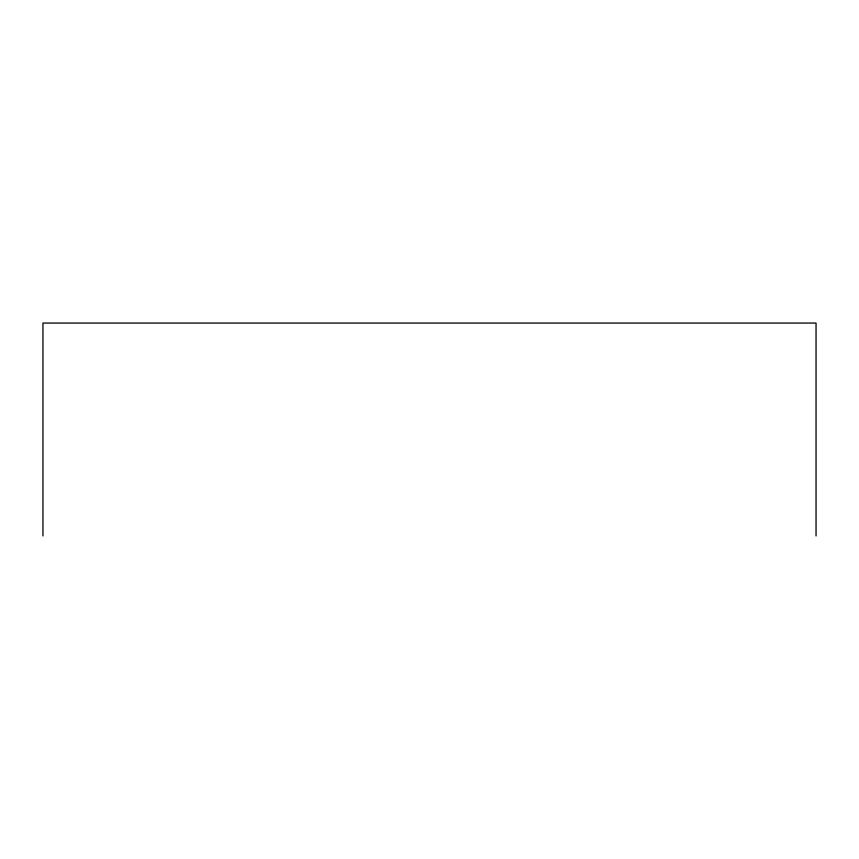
<?xml version="1.0" encoding="UTF-8"?>
<svg xmlns="http://www.w3.org/2000/svg" width="859" height="859" viewBox="0 0 859 859"><rect width="100%" height="100%" fill="white"/><g stroke="black" fill="none" stroke-linecap="round" stroke-linejoin="round"><path stroke-width="1.29" d="M816.05 535.941L816.05 323.059L42.95 323.059L42.95 535.941"/></g></svg>
